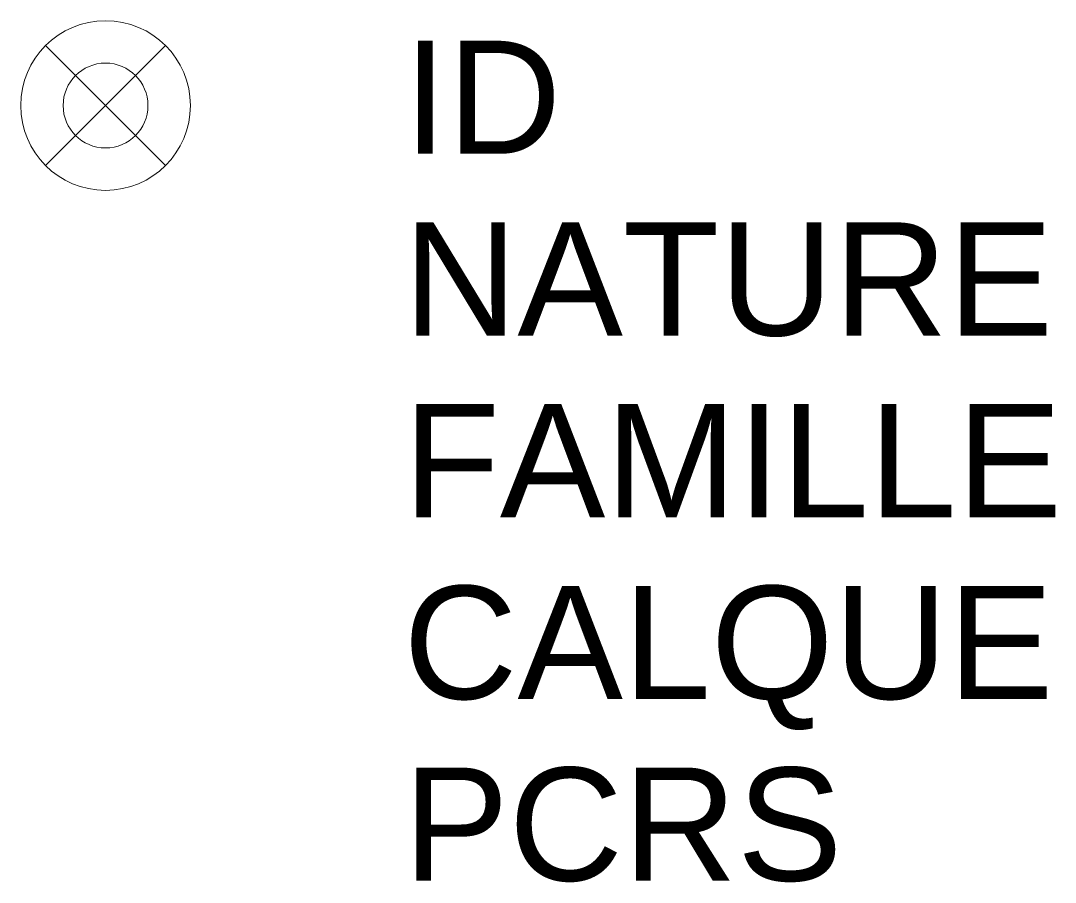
# Model space of a CAD drawing. Header units: metres. Extents: x 3163.84 to 3165.66, y 1734.85 to 1736.38.
import ezdxf

# ---------------------------------------------------------------- set-up
doc = ezdxf.new("R2010")
doc.units = ezdxf.units.M
doc.linetypes.add('Socle_Continu', pattern=[2.5, 2.5, 0])
doc.layers.add('PROPR_SCS', color=190, linetype='Socle_Continu', lineweight=13)
doc.styles.get("Standard").update_dxf_attribs({"font": 'arial.ttf'})

msp = doc.modelspace()

# ---------------------------------------------------------------- linework, layer by layer
at = {"layer": 'PROPR_SCS', "linetype": 'Socle_Continu'}
for p, q in [((3163.8796, 1736.3316), (3164.0917, 1736.1194)), ((3163.8796, 1736.1194), (3164.0917, 1736.3316))]:
    msp.add_line(p, q, dxfattribs=at)
for radius in [0.15, 0.075]:
    msp.add_circle((3163.9856, 1736.2255), radius, dxfattribs=at)

# ---------------------------------------------------------------- texts
at = {"layer": 'PROPR_SCS', "linetype": 'Socle_Continu', "flags": 9}
for tag, p, s in [('ID', (3164.5119, 1736.1402), 'VP_2829'), ('NATURE', (3164.5119, 1735.8189), 'Nouvelle borne'), ('FAMILLE', (3164.5119, 1735.4976), 'Propriété'), ('CALQUE', (3164.5119, 1735.1763), 'PROPR_SCS'), ('PCRS', (3164.5119, 1734.855), 'HabillageSymbole')]:
    msp.add_attdef(tag, p, s, height=0.2, dxfattribs=at)

doc.saveas('drawing.dxf')
